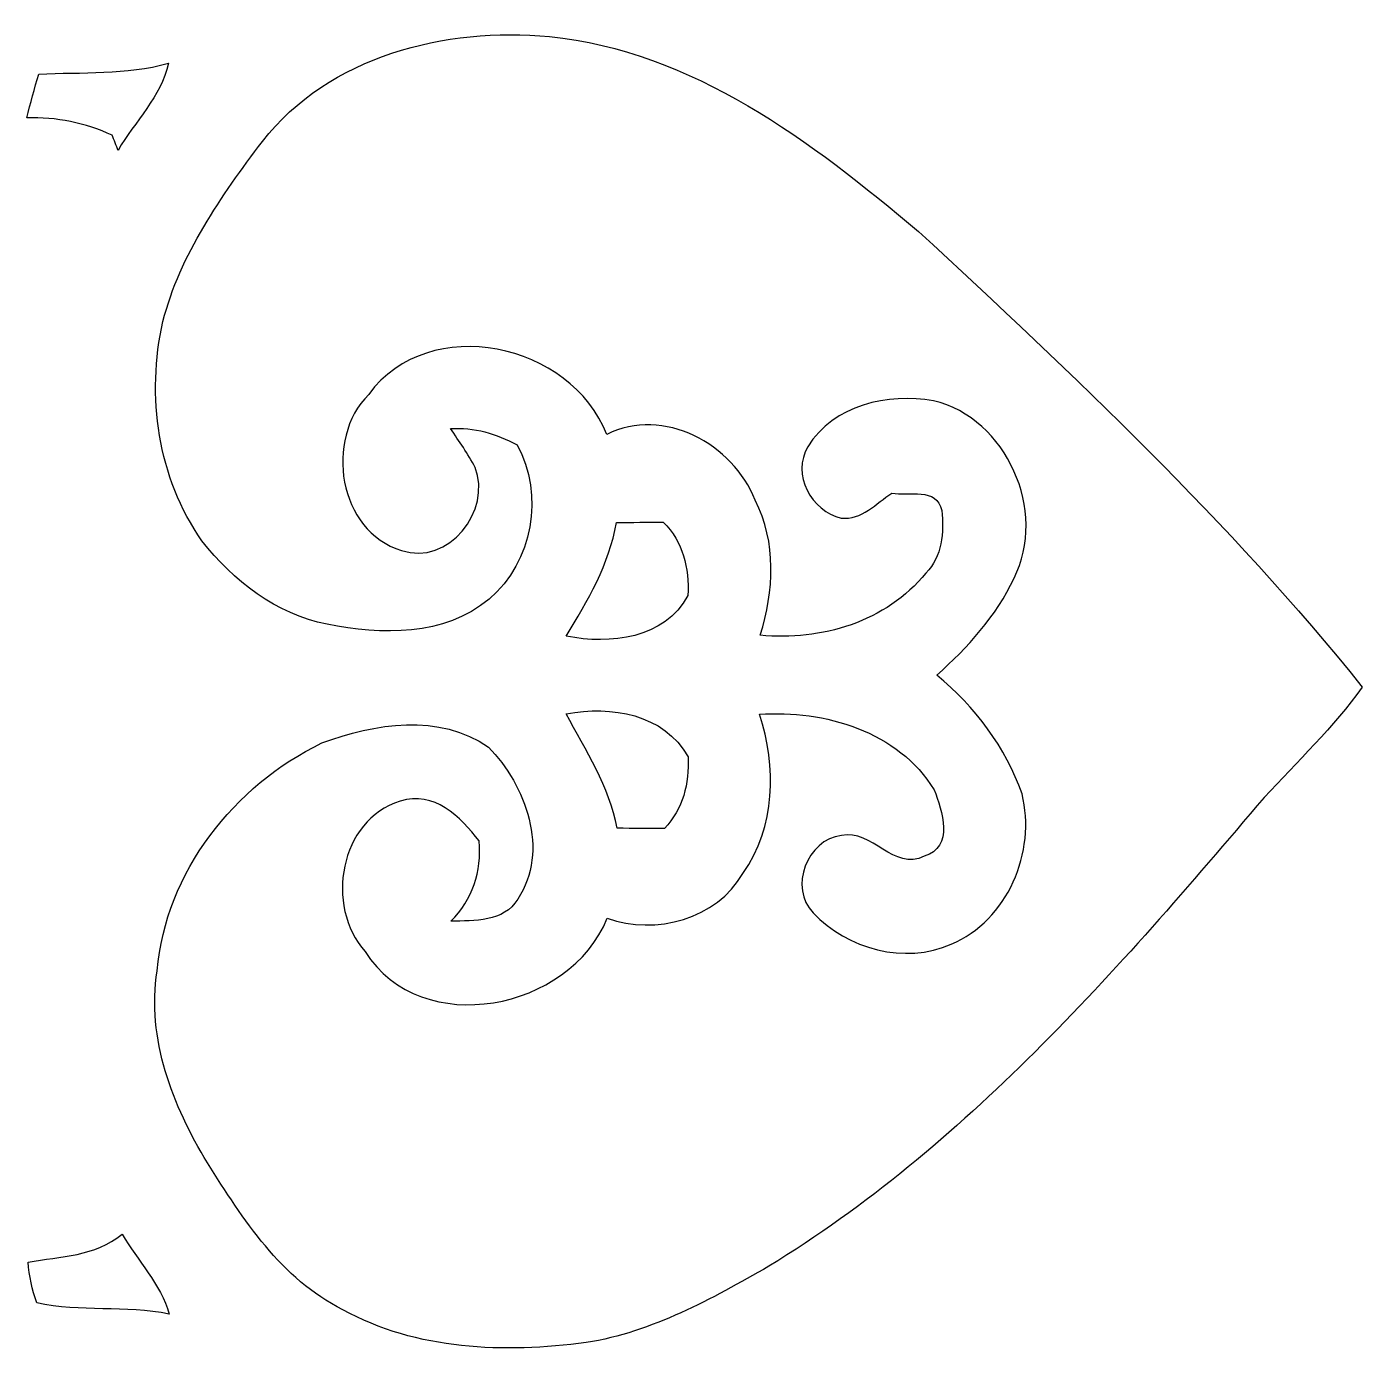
# Model space of a CAD drawing. Header units: centimetres. Extents: x -8 to 10.1, y -13.6 to 12.9.
# Drawn here: x -5.998 to -1.501, y 1.617 to 6.083 of the extents above; entities that cross this region are included whole.
import ezdxf

# ---------------------------------------------------------------- set-up
doc = ezdxf.new("R2010")
doc.units = ezdxf.units.CM
doc.header["$MEASUREMENT"] = 0
doc.layers.add('Camada 1', color=7, linetype='Continuous')

msp = doc.modelspace()

# ---------------------------------------------------------------- linework, layer by layer
at = {"layer": 'Camada 1', "color": 156}
for points, knots in [([(-5.2044, 5.69736), (-5.2044, 5.69736), (-5.2044, 5.69736), (-5.2044, 5.69736), (-5.2044, 5.69736), (-5.34268, 5.51215), (-5.48133, 5.31741), (-5.53919, 5.09059), (-5.53919, 5.09059), (-5.59564, 4.84187), (-5.55718, 4.56318), (-5.40761, 4.35292), (-5.40761, 4.35292), (-5.30282, 4.21746), (-5.15784, 4.10527), (-4.98639, 4.07175), (-4.98639, 4.07175), (-4.80435, 4.03542), (-4.59127, 4.02978), (-4.441, 4.15643), (-4.441, 4.15643), (-4.29282, 4.28203), (-4.25472, 4.50603), (-4.34645, 4.67608), (-4.34645, 4.67608), (-4.4163, 4.71276), (-4.49143, 4.73533), (-4.57081, 4.7304), (-4.57081, 4.7304), (-4.54223, 4.68772), (-4.5119, 4.64572), (-4.4879, 4.59953), (-4.4879, 4.59953), (-4.43077, 4.45523), (-4.57858, 4.26614), (-4.73555, 4.32011), (-4.73555, 4.32011), (-4.94863, 4.38396), (-4.99731, 4.69442), (-4.84633, 4.8454), (-4.84633, 4.8454), (-4.64314, 5.12339), (-4.16406, 5.01721), (-4.04481, 4.71065), (-4.04481, 4.71065), (-3.85431, 4.80696), (-3.61902, 4.67749), (-3.54529, 4.4898), (-3.54529, 4.4898), (-3.47226, 4.34764), (-3.48178, 4.1836), (-3.528, 4.03472), (-3.528, 4.03472), (-3.32303, 4.01462), (-3.10361, 4.07952), (-2.97025, 4.24392), (-2.97025, 4.24392), (-2.91523, 4.29825), (-2.90852, 4.38185), (-2.91699, 4.45452), (-2.91699, 4.45452), (-2.93322, 4.53355), (-3.02777, 4.5032), (-3.08527, 4.51343), (-3.08527, 4.51343), (-3.13712, 4.47886), (-3.18652, 4.42066), (-3.2553, 4.42913), (-3.2553, 4.42913), (-3.35514, 4.45135), (-3.42358, 4.57729), (-3.36749, 4.66936), (-3.36749, 4.66936), (-3.28247, 4.80978), (-3.09726, 4.85069), (-2.94486, 4.82423), (-2.94486, 4.82423), (-2.69792, 4.76498), (-2.55927, 4.45135), (-2.67358, 4.22663), (-2.67358, 4.22663), (-2.73249, 4.09787), (-2.83055, 3.99415), (-2.93322, 3.8996), (-2.93322, 3.8996), (-2.8048, 3.79518), (-2.70145, 3.6569), (-2.64641, 3.50026), (-2.64641, 3.50026), (-2.59808, 3.30658), (-2.69475, 3.07235), (-2.88524, 2.99507), (-2.88524, 2.99507), (-3.04046, 2.92452), (-3.23554, 2.9785), (-3.34949, 3.09986), (-3.34949, 3.09986), (-3.4324, 3.18452), (-3.37031, 3.34716), (-3.25459, 3.3602), (-3.25459, 3.3602), (-3.15053, 3.38349), (-3.07891, 3.23814), (-2.97556, 3.29106), (-2.97556, 3.29106), (-2.87536, 3.31929), (-2.91453, 3.44487), (-2.94274, 3.51403), (-2.94274, 3.51403), (-3.06234, 3.71086), (-3.31175, 3.78424), (-3.53082, 3.76838), (-3.53082, 3.76838), (-3.47262, 3.59128), (-3.47544, 3.38985), (-3.58656, 3.23285), (-3.58656, 3.23285), (-3.67476, 3.07798), (-3.88007, 3.02401), (-4.04305, 3.08151), (-4.04305, 3.08151), (-4.16935, 2.77178), (-4.66782, 2.67053), (-4.85868, 2.96969), (-4.85868, 2.96969), (-4.99451, 3.12244), (-4.94476, 3.41383), (-4.7405, 3.47556), (-4.7405, 3.47556), (-4.62689, 3.51332), (-4.53694, 3.42301), (-4.4745, 3.34186), (-4.4745, 3.34186), (-4.46498, 3.23921), (-4.49709, 3.14501), (-4.56976, 3.07164), (-4.56976, 3.07164), (-4.49038, 3.07445), (-4.3923, 3.06775), (-4.34433, 3.14607), (-4.34433, 3.14607), (-4.23708, 3.30906), (-4.31646, 3.52989), (-4.44346, 3.65794), (-4.44346, 3.65794), (-4.60786, 3.7726), (-4.82728, 3.73803), (-5.00403, 3.67207), (-5.00403, 3.67207), (-5.29929, 3.52848), (-5.53037, 3.2378), (-5.55859, 2.90478), (-5.55859, 2.90478), (-5.59528, 2.67582), (-5.50533, 2.45075), (-5.38926, 2.25814), (-5.38926, 2.25814), (-5.26932, 2.06869), (-5.14125, 1.86725), (-4.93382, 1.76388), (-4.93382, 1.76388), (-4.68476, 1.62596), (-4.38948, 1.61714), (-4.11361, 1.65313), (-4.11361, 1.65313), (-3.89101, 1.68875), (-3.6924, 1.79987), (-3.49942, 1.90994), (-3.49942, 1.90994), (-2.83903, 2.31246), (-2.32714, 2.90478), (-1.83184, 3.48828), (-1.83184, 3.48828), (-1.71825, 3.60927), (-1.59831, 3.72499), (-1.50094, 3.86009), (-1.50094, 3.86009), (-1.94931, 4.41749), (-2.47073, 4.90996), (-2.99495, 5.39396), (-2.99495, 5.39396), (-3.35409, 5.69524), (-3.75518, 6.00182), (-4.23779, 6.05013), (-4.23779, 6.05013), (-4.5874, 6.08329), (-4.97967, 5.98452), (-5.2044, 5.69736)], [0, 0, 0, 0, 0.0208333, 0.0208333, 0.0208333, 0.0208333, 0.0416667, 0.0416667, 0.0416667, 0.0416667, 0.0625, 0.0625, 0.0625, 0.0625, 0.0833333, 0.0833333, 0.0833333, 0.0833333, 0.1041667, 0.1041667, 0.1041667, 0.1041667, 0.125, 0.125, 0.125, 0.125, 0.1458333, 0.1458333, 0.1458333, 0.1458333, 0.1666667, 0.1666667, 0.1666667, 0.1666667, 0.1875, 0.1875, 0.1875, 0.1875, 0.2083333, 0.2083333, 0.2083333, 0.2083333, 0.2291667, 0.2291667, 0.2291667, 0.2291667, 0.25, 0.25, 0.25, 0.25, 0.2708333, 0.2708333, 0.2708333, 0.2708333, 0.2916667, 0.2916667, 0.2916667, 0.2916667, 0.3125, 0.3125, 0.3125, 0.3125, 0.3333333, 0.3333333, 0.3333333, 0.3333333, 0.3541667, 0.3541667, 0.3541667, 0.3541667, 0.375, 0.375, 0.375, 0.375, 0.3958333, 0.3958333, 0.3958333, 0.3958333, 0.4166667, 0.4166667, 0.4166667, 0.4166667, 0.4375, 0.4375, 0.4375, 0.4375, 0.4583333, 0.4583333, 0.4583333, 0.4583333, 0.4791667, 0.4791667, 0.4791667, 0.4791667, 0.5, 0.5, 0.5, 0.5, 0.5208333, 0.5208333, 0.5208333, 0.5208333, 0.5416667, 0.5416667, 0.5416667, 0.5416667, 0.5625, 0.5625, 0.5625, 0.5625, 0.5833333, 0.5833333, 0.5833333, 0.5833333, 0.6041667, 0.6041667, 0.6041667, 0.6041667, 0.625, 0.625, 0.625, 0.625, 0.6458333, 0.6458333, 0.6458333, 0.6458333, 0.6666667, 0.6666667, 0.6666667, 0.6666667, 0.6875, 0.6875, 0.6875, 0.6875, 0.7083333, 0.7083333, 0.7083333, 0.7083333, 0.7291667, 0.7291667, 0.7291667, 0.7291667, 0.75, 0.75, 0.75, 0.75, 0.7708333, 0.7708333, 0.7708333, 0.7708333, 0.7916667, 0.7916667, 0.7916667, 0.7916667, 0.8125, 0.8125, 0.8125, 0.8125, 0.8333333, 0.8333333, 0.8333333, 0.8333333, 0.8541667, 0.8541667, 0.8541667, 0.8541667, 0.875, 0.875, 0.875, 0.875, 0.8958333, 0.8958333, 0.8958333, 0.8958333, 0.9166667, 0.9166667, 0.9166667, 0.9166667, 0.9375, 0.9375, 0.9375, 0.9375, 0.9583333, 0.9583333, 0.9583333, 0.9583333, 1, 1, 1, 1]), ([(-5.95724, 5.92384), (-5.95724, 5.92384), (-5.95724, 5.92384), (-5.95724, 5.92384), (-5.95724, 5.92384), (-5.97169, 5.87516), (-5.98509, 5.82577), (-5.9978, 5.77639), (-5.9978, 5.77639), (-5.89796, 5.77956), (-5.80024, 5.7598), (-5.70959, 5.71782), (-5.70959, 5.71782), (-5.70464, 5.70512), (-5.69512, 5.67972), (-5.69017, 5.66702), (-5.69017, 5.66702), (-5.63409, 5.76509), (-5.54519, 5.84658), (-5.52048, 5.96018), (-5.52048, 5.96018), (-5.66337, 5.92067), (-5.81118, 5.9309), (-5.95724, 5.92384)], [0, 0, 0, 0, 0.1428571, 0.1428571, 0.1428571, 0.1428571, 0.2857143, 0.2857143, 0.2857143, 0.2857143, 0.4285714, 0.4285714, 0.4285714, 0.4285714, 0.5714286, 0.5714286, 0.5714286, 0.5714286, 0.7142857, 0.7142857, 0.7142857, 0.7142857, 1, 1, 1, 1]), ([(-4.01236, 4.41359), (-4.01236, 4.41359), (-4.01236, 4.41359), (-4.01236, 4.41359), (-4.01236, 4.41359), (-4.03599, 4.27355), (-4.10903, 4.15113), (-4.181, 4.03119), (-4.181, 4.03119), (-4.03248, 4.00261), (-3.85149, 4.02166), (-3.77141, 4.16842), (-3.77141, 4.16842), (-3.76648, 4.2612), (-3.788, 4.34869), (-3.85431, 4.41571), (-3.85431, 4.41571), (-3.90723, 4.41501), (-3.95981, 4.41466), (-4.01236, 4.41359)], [0, 0, 0, 0, 0.1666667, 0.1666667, 0.1666667, 0.1666667, 0.3333333, 0.3333333, 0.3333333, 0.3333333, 0.5, 0.5, 0.5, 0.5, 0.6666667, 0.6666667, 0.6666667, 0.6666667, 1, 1, 1, 1]), ([(-4.18134, 3.7705), (-4.18134, 3.7705), (-4.18134, 3.7705), (-4.18134, 3.7705), (-4.18134, 3.7705), (-4.11573, 3.64596), (-4.0367, 3.52565), (-4.00919, 3.3849), (-4.00919, 3.3849), (-3.95662, 3.3842), (-3.9037, 3.38349), (-3.85044, 3.38349), (-3.85044, 3.38349), (-3.788, 3.45017), (-3.76683, 3.53518), (-3.77072, 3.62515), (-3.77072, 3.62515), (-3.85361, 3.77119), (-4.02929, 3.79764), (-4.18134, 3.7705)], [0, 0, 0, 0, 0.1666667, 0.1666667, 0.1666667, 0.1666667, 0.3333333, 0.3333333, 0.3333333, 0.3333333, 0.5, 0.5, 0.5, 0.5, 0.6666667, 0.6666667, 0.6666667, 0.6666667, 1, 1, 1, 1]), ([(-5.99322, 1.92441), (-5.99322, 1.92441), (-5.99322, 1.92441), (-5.99322, 1.92441), (-5.99322, 1.92441), (-5.98933, 1.87749), (-5.97946, 1.83161), (-5.96394, 1.78681), (-5.96394, 1.78681), (-5.81718, 1.75436), (-5.66513, 1.77906), (-5.51766, 1.74907), (-5.51766, 1.74907), (-5.54731, 1.85137), (-5.62456, 1.92863), (-5.67677, 2.0186), (-5.67677, 2.0186), (-5.76709, 1.94239), (-5.88386, 1.9438), (-5.99322, 1.92441)], [0, 0, 0, 0, 0.1666667, 0.1666667, 0.1666667, 0.1666667, 0.3333333, 0.3333333, 0.3333333, 0.3333333, 0.5, 0.5, 0.5, 0.5, 0.6666667, 0.6666667, 0.6666667, 0.6666667, 1, 1, 1, 1])]:
    msp.add_open_spline(points, degree=3, knots=knots, dxfattribs=at)

doc.saveas('drawing.dxf')
